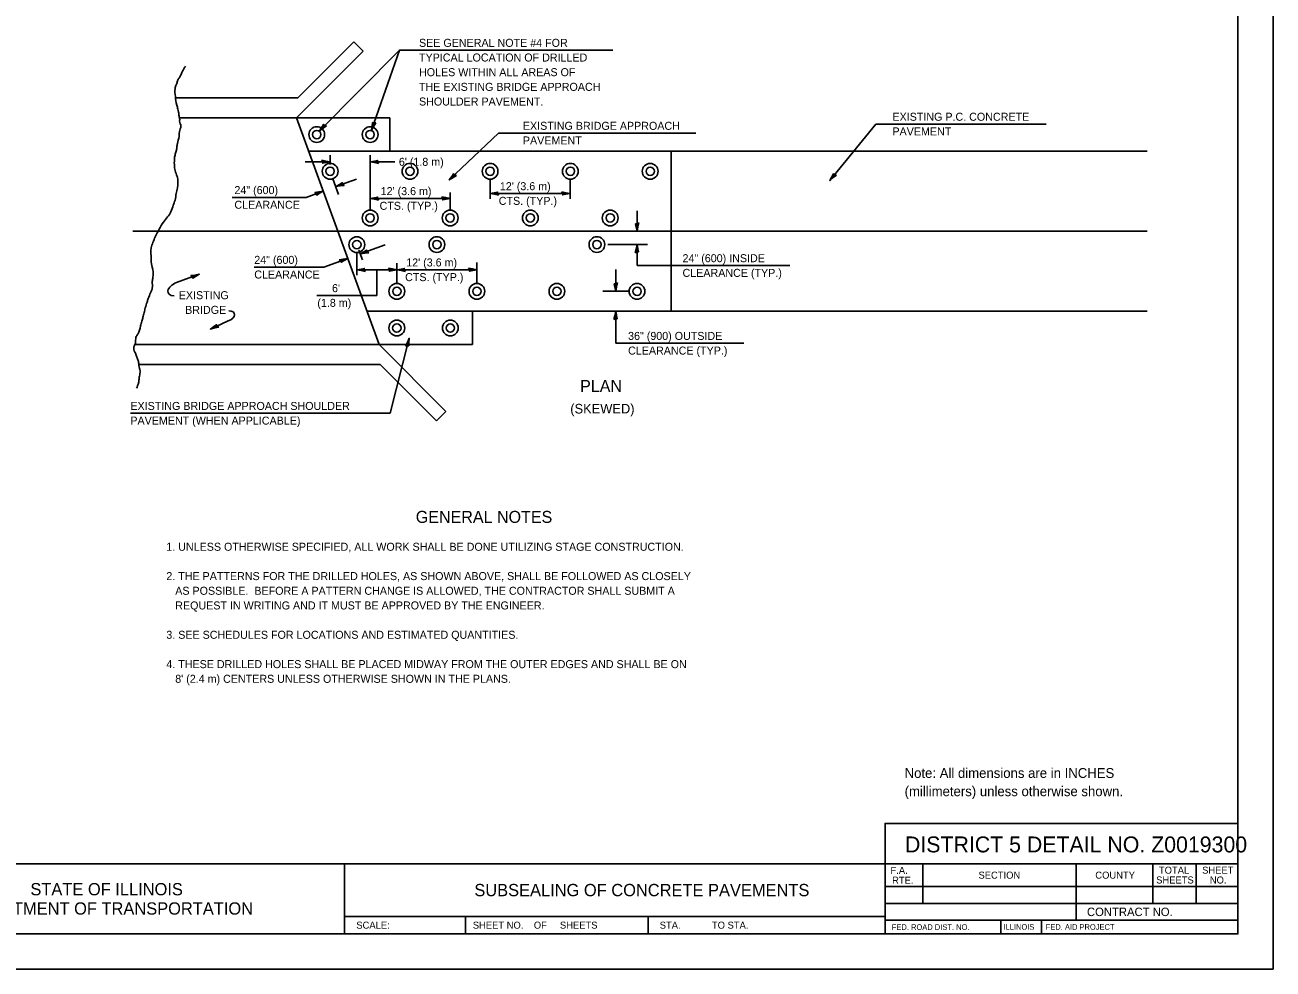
# Model space of a CAD drawing. Extents: x 99604 to 2145186, y 99899 to 2149874.
# Drawn here: x 99928.6 to 100284.2, y 99911.9 to 100180.9 of the extents above; entities that cross this region are included whole.
import ezdxf

# ---------------------------------------------------------------- set-up
doc = ezdxf.new("R2010")
doc.units = 0
for name, color, linetype in [('Alignment_EX_50 Centerline', 7, 'Continuous'), ('Design_PR_PCC Shoulder', 7, 'Continuous'), ('Design_PR_Roadway Dimensions', 7, 'Continuous'), ('Design_PR_Roadway Notes', 7, 'Continuous'), ('Level 29', 7, 'Continuous'), ('Level 43', 7, 'Continuous'), ('Level 55', 7, 'Continuous'), ('ROW_EX_Private Boundary Items', 7, 'Continuous'), ('Sheets_50 Reference Boundary', 7, 'Continuous'), ('Sheets_General Details', 7, 'Continuous'), ('Sheets_Printer Plotting Border', 7, 'Continuous'), ('Stage_Construction Traffic Control', 7, 'Continuous'), ('Structures_PR_Bridge', 7, 'Continuous'), ('Topo_EOP', 7, 'Continuous')]:
    doc.layers.add(name, color=color, linetype=linetype)

msp = doc.modelspace()

# ---------------------------------------------------------------- linework, layer by layer
at = {"layer": 'Alignment_EX_50 Centerline'}
msp.add_line((99959.35, 100122.07), (100248.31, 100122.07), dxfattribs=at)
at = {"layer": 'Design_PR_PCC Shoulder'}
for p, q in [((100032.6, 100154.37), (99972.64, 100154.37)), ((100032.6, 100144.87), (100032.6, 100154.37)), ((100056.12, 100089.77), (100056.12, 100099.27)), ((100056.12, 100089.77), (99959.94, 100089.77))]:
    msp.add_line(p, q, dxfattribs=at)
at = {"layer": 'Design_PR_Roadway Notes'}
for p, q in [((100012.52, 100150.73), (100035.32, 100173.67)), ((100027.35, 100150.91), (100035.32, 100173.67)), ((100035.32, 100173.67), (100096.1, 100173.67)), ((100170.99, 100152.61), (100157.92, 100136.52)), ((100170.99, 100152.61), (100219.52, 100152.61)), ((100063.53, 100150.03), (100049.5, 100136.7)), ((100063.53, 100150.03), (100119.74, 100150.03)), ((99978.28, 100109.81), (99971.84, 100107.48)), ((99981.47, 100094.22), (99986.54, 100096.54)), ((100032.65, 100070.22), (100038.13, 100091.59)), ((99958.67, 100070.22), (100032.65, 100070.22))]:
    msp.add_line(p, q, dxfattribs=at)
for points in [[(100014.55, 100152.07), (100014.09, 100152.25), (100013.73, 100152.51), (100013.21, 100151.72), (100012.52, 100150.73), (100013.58, 100151.47)], [(100028.61, 100152.99), (100028.11, 100152.96), (100027.67, 100153.03), (100027.55, 100152.1), (100027.35, 100150.91), (100027.99, 100152.03)], [(100051.57, 100137.98), (100051.11, 100138.17), (100050.76, 100138.44), (100050.22, 100137.67), (100049.5, 100136.7), (100050.58, 100137.41)], [(100159.81, 100138.05), (100159.33, 100138.19), (100158.94, 100138.41), (100158.51, 100137.58), (100157.92, 100136.52), (100158.9, 100137.36)], [(99975.88, 100109.47), (99976.22, 100109.11), (99976.44, 100108.72), (99977.24, 100109.21), (99978.28, 100109.81), (99977.01, 100109.6)], [(99983.84, 100094.76), (99983.47, 100095.09), (99983.22, 100095.46), (99982.46, 100094.9), (99981.47, 100094.22), (99982.72, 100094.54)], [(100037.06, 100089.41), (100037.55, 100089.48), (100037.99, 100089.45), (100038.03, 100090.38), (100038.13, 100091.59), (100037.59, 100090.42)]]:
    msp.add_lwpolyline(points, close=True, dxfattribs=at)
for centre, major_axis, ratio, end_param in [((99972.54, 100105.81), (3.11, 1.29), 0.53899, 4.037533), ((99986.08, 100097.86), (-2.24, -0.76), 0.592879, 4.217734)]:
    msp.add_ellipse(centre, major_axis=major_axis, ratio=ratio, start_param=1.570796, end_param=end_param, dxfattribs=at)
at = {"layer": 'Level 29'}
for p, q in [((100248.31, 100144.87), (100009.46, 100144.87)), ((100248.31, 100099.27), (100026.06, 100099.27))]:
    msp.add_line(p, q, dxfattribs=at)
at = {"layer": 'Level 43'}
for p, q in [((100008.46, 100141.86), (100015.58, 100141.86)), ((100015.58, 100141.11), (100015.58, 100143.76)), ((100026.98, 100128.13), (100026.98, 100143.76)), ((100026.98, 100141.86), (100033.97, 100141.86)), ((100017.98, 100132.57), (100016.37, 100137.01)), ((100017.17, 100134.79), (100023.13, 100136.96)), ((100061.15, 100136.91), (100061.15, 100131.36)), ((100083.95, 100136.91), (100083.95, 100131.36)), ((100008.73, 100131.72), (100013.6, 100133.49)), ((100008.73, 100131.72), (99987.64, 100131.72)), ((100026.98, 100131.42), (100049.78, 100131.42)), ((100049.78, 100128.13), (100049.78, 100133.14)), ((100061.15, 100132.83), (100083.95, 100132.83)), ((100102.99, 100127.87), (100102.99, 100122.07)), ((100023.19, 100115.86), (100023.19, 100109.6)), ((100024.75, 100113.96), (100023.76, 100116.7)), ((100024.15, 100115.63), (100031.22, 100118.2)), ((100094.71, 100118.27), (100106.01, 100118.27)), ((100102.99, 100118.27), (100102.99, 100112.31)), ((100013.76, 100111.84), (100020.58, 100114.33)), ((100034.59, 100112.95), (100034.59, 100107.12)), ((100057.39, 100113.13), (100057.39, 100107.21)), ((100146.53, 100112.31), (100102.99, 100112.31)), ((100013.76, 100111.84), (99993.96, 100111.84)), ((100023.19, 100111.1), (100034.59, 100111.1)), ((100028.89, 100111.1), (100028.89, 100103.77)), ((100034.59, 100111.1), (100057.39, 100111.1)), ((100096.92, 100111.19), (100096.92, 100104.97)), ((100093.3, 100104.97), (100100.54, 100104.97)), ((100011.75, 100103.77), (100028.89, 100103.77)), ((100096.92, 100099.27), (100096.92, 100090.17)), ((100096.92, 100090.17), (100133.46, 100090.17))]:
    msp.add_line(p, q, dxfattribs=at)
for points in [[(100013.2, 100142.36), (100013.4, 100141.9), (100013.47, 100141.46), (100014.39, 100141.65), (100015.58, 100141.86), (100014.31, 100142.09)], [(100029.35, 100141.36), (100029.16, 100141.82), (100029.08, 100142.26), (100028.17, 100142.06), (100026.98, 100141.86), (100028.24, 100141.63)], [(100011.2, 100133.15), (100011.54, 100132.78), (100011.76, 100132.4), (100012.56, 100132.89), (100013.6, 100133.49), (100012.33, 100133.28)], [(100019.58, 100135.14), (100019.24, 100135.5), (100019.02, 100135.89), (100018.22, 100135.39), (100017.17, 100134.79), (100018.44, 100135.01)], [(100063.52, 100132.33), (100063.33, 100132.79), (100063.25, 100133.22), (100062.33, 100133.03), (100061.15, 100132.83), (100062.41, 100132.6)], [(100081.57, 100133.32), (100081.76, 100132.87), (100081.84, 100132.43), (100082.76, 100132.62), (100083.95, 100132.83), (100082.68, 100133.06)], [(100029.35, 100130.92), (100029.16, 100131.38), (100029.08, 100131.82), (100028.17, 100131.62), (100026.98, 100131.42), (100028.24, 100131.19)], [(100047.4, 100131.92), (100047.6, 100131.46), (100047.67, 100131.02), (100048.59, 100131.21), (100049.78, 100131.42), (100048.51, 100131.65)], [(100103.48, 100124.45), (100103.03, 100124.25), (100102.59, 100124.18), (100102.78, 100123.26), (100102.99, 100122.07), (100103.22, 100123.34)], [(100026.55, 100115.97), (100026.21, 100116.34), (100025.99, 100116.72), (100025.19, 100116.23), (100024.15, 100115.63), (100025.42, 100115.84)], [(100102.49, 100115.9), (100102.95, 100116.09), (100103.38, 100116.17), (100103.19, 100117.09), (100102.99, 100118.27), (100102.76, 100117.01)], [(100018.18, 100113.98), (100018.52, 100113.62), (100018.74, 100113.23), (100019.53, 100113.73), (100020.58, 100114.33), (100019.31, 100114.11)], [(100025.56, 100110.6), (100025.37, 100111.06), (100025.29, 100111.49), (100024.37, 100111.3), (100023.19, 100111.1), (100024.45, 100110.87)], [(100032.21, 100111.59), (100032.41, 100111.14), (100032.48, 100110.7), (100033.4, 100110.89), (100034.59, 100111.1), (100033.32, 100111.33)], [(100036.96, 100110.6), (100036.77, 100111.06), (100036.69, 100111.49), (100035.77, 100111.3), (100034.59, 100111.1), (100035.85, 100110.87)], [(100055.01, 100111.59), (100055.21, 100111.14), (100055.28, 100110.7), (100056.2, 100110.89), (100057.39, 100111.1), (100056.12, 100111.33)], [(100097.42, 100107.35), (100096.96, 100107.15), (100096.52, 100107.08), (100096.71, 100106.16), (100096.92, 100104.97), (100097.15, 100106.24)], [(100096.42, 100096.9), (100096.88, 100097.09), (100097.32, 100097.17), (100097.12, 100098.08), (100096.92, 100099.27), (100096.69, 100098.01)]]:
    msp.add_lwpolyline(points, close=True, dxfattribs=at)
at = {"layer": 'Level 55'}
msp.add_spline([(99974.38, 100169.15), (99973.88, 100168.32), (99973.22, 100167), (99972.72, 100166), (99972.22, 100165.17), (99971.89, 100164.18), (99971.56, 100163.35), (99971.39, 100162.68), (99971.49, 100160.51), (99971.89, 100158.03), (99972.22, 100156.87), (99972.39, 100156.04), (99972.55, 100154.88), (99972.72, 100153.88), (99972.72, 100153.05), (99973.05, 100152.39), (99972.72, 100150.89), (99972.55, 100149.07), (99972.06, 100147.08), (99971.89, 100145.91), (99971.73, 100144.92), (99971.39, 100143.75), (99971.23, 100142.59), (99971.23, 100140.6), (99971.56, 100138.94), (99972.06, 100137.45), (99972.06, 100134.46), (99971.73, 100132.8), (99971.39, 100130.97), (99970.89, 100129.48), (99970.23, 100127.65), (99969.23, 100126.16), (99968.07, 100124.66), (99966.91, 100122.67), (99965.75, 100120.51), (99965.09, 100118.85), (99964.59, 100117.36), (99964.59, 100114.2), (99964.59, 100113.7), (99964.92, 100111.88), (99965.09, 100108.89), (99964.92, 100107.73), (99964.92, 100105.9), (99964.42, 100104.58), (99963.76, 100102.91), (99963.42, 100101.92), (99962.92, 100100.26), (99962.59, 100098.93), (99962.26, 100097.6), (99961.93, 100096.44), (99961.6, 100095.11), (99960.77, 100092.79), (99960.27, 100091.79), (99960.09, 100090.21), (99959.61, 100088.8), (99959.77, 100087.97), (99960.1, 100087.31), (99960.27, 100086.98), (99960.6, 100085.98), (99960.94, 100084.99), (99961.1, 100083.83), (99961.27, 100082.99), (99961.43, 100082.33), (99961.27, 100080.84), (99961.1, 100079.67), (99960.94, 100078.68), (99960.44, 100077.35)], degree=3, dxfattribs=at)
at = {"layer": 'ROW_EX_Private Boundary Items'}
for centre in [(100026.96, 100149.62), (100015.57, 100139.17), (100038.33, 100139.17), (100061.14, 100139.17), (100084.01, 100139.17), (100106.75, 100139.16), (100026.97, 100125.87), (100049.76, 100125.87), (100072.59, 100125.87), (100095.35, 100125.87), (100023.18, 100118.27), (100045.99, 100118.28), (100091.57, 100118.28), (100034.58, 100104.97), (100057.38, 100104.97), (100080.17, 100104.97), (100103, 100104.97), (100034.57, 100094.51), (100049.81, 100094.51)]:
    msp.add_circle(centre, 2.25, dxfattribs=at)
at = {"layer": 'Sheets_50 Reference Boundary'}
msp.add_lwpolyline([(99644.17, 100341.88), (100274.17, 100341.88), (100274.17, 99941.88), (99644.17, 99941.88)], close=True, dxfattribs=at)
at = {"layer": 'Sheets_General Details'}
for p, q in [((100284.17, 99911.88), (100284.17, 100351.88)), ((99644.17, 99941.88), (100274.17, 99941.88)), ((100019.65, 99941.88), (100019.65, 99921.88)), ((100173.65, 99941.88), (100173.65, 99921.88)), ((100184.45, 99941.88), (100184.45, 99930.58)), ((100228.05, 99941.88), (100228.05, 99925.78)), ((100249.9, 99941.88), (100249.9, 99930.58)), ((100262.31, 99941.88), (100262.31, 99930.58)), ((100173.65, 99935.38), (100274.17, 99935.38)), ((100173.65, 99930.58), (100274.17, 99930.58)), ((100019.65, 99926.88), (100173.65, 99926.88)), ((100054.17, 99926.88), (100054.17, 99921.88)), ((100106.17, 99926.88), (100106.17, 99921.88)), ((100173.65, 99925.78), (100274.17, 99925.78)), ((100206.6, 99925.78), (100206.6, 99921.88)), ((100218.2, 99925.78), (100218.2, 99921.88)), ((100284.17, 99911.88), (99604.17, 99911.88))]:
    msp.add_line(p, q, dxfattribs=at)
for points in [[(99644.17, 100341.88), (100274.17, 100341.88), (100274.17, 99921.88), (99644.17, 99921.88)], [(100173.65, 99941.88), (100274.17, 99941.88), (100274.17, 99953.37), (100173.65, 99953.37)]]:
    msp.add_lwpolyline(points, close=True, dxfattribs=at)
at = {"layer": 'Sheets_Printer Plotting Border'}
msp.add_lwpolyline([(99604.17, 99911.88), (100284.17, 99911.88), (100284.17, 100351.88), (99604.17, 100351.88)], close=True, dxfattribs=at)
at = {"layer": 'Stage_Construction Traffic Control'}
for centre in [(100011.76, 100149.62), (100026.96, 100149.62), (100015.57, 100139.17), (100038.33, 100139.17), (100061.14, 100139.17), (100084.01, 100139.17), (100106.75, 100139.16), (100026.97, 100125.87), (100049.76, 100125.87), (100072.59, 100125.87), (100095.35, 100125.87), (100023.18, 100118.27), (100045.99, 100118.28), (100091.57, 100118.28), (100034.58, 100104.97), (100057.38, 100104.97), (100080.17, 100104.97), (100103, 100104.97), (100034.57, 100094.51), (100049.81, 100094.51)]:
    msp.add_circle(centre, 1.19, dxfattribs=at)
at = {"layer": 'Structures_PR_Bridge'}
for p, q in [((100006.33, 100160.07), (100022.32, 100176.06)), ((100025.01, 100173.37), (100022.32, 100176.06)), ((100006, 100154.37), (100025.01, 100173.37)), ((100006.33, 100160.07), (99971.55, 100160.07)), ((100029.51, 100089.77), (100006, 100154.37)), ((100029.51, 100089.77), (100048.52, 100070.77)), ((100029.84, 100084.07), (99961.07, 100084.07)), ((100029.84, 100084.07), (100045.83, 100068.08)), ((100048.52, 100070.77), (100045.83, 100068.08))]:
    msp.add_line(p, q, dxfattribs=at)
msp.add_circle((100011.76, 100149.62), 2.25, dxfattribs=at)
at = {"layer": 'Topo_EOP'}
msp.add_line((100112.76, 100099.27), (100112.76, 100144.87), dxfattribs=at)

# ---------------------------------------------------------------- texts
at = {"layer": 'Design_PR_Roadway Dimensions'}
for s, p in [("6' (1.8 m)", (100035.15, 100140.72)), ('24" (600)', (99988.31, 100132.67)), ("12' (3.6 m)", (100029.97, 100132.37)), ("12' (3.6 m)", (100063.92, 100133.78)), ('CLEARANCE', (99988.31, 100128.49)), ('CTS. (TYP.)', (100029.66, 100128.19)), ('CTS. (TYP.)', (100063.61, 100129.6)), ('24" (600) INSIDE', (100115.96, 100113.26)), ('24" (600)', (99993.96, 100112.79)), ("12' (3.6 m)", (100037.25, 100112.05)), ('CLEARANCE', (99993.96, 100108.61)), ('CTS. (TYP.)', (100036.94, 100107.87)), ('CLEARANCE (TYP.)', (100115.96, 100109.08)), ("6'", (100016.11, 100104.72)), ('(1.8 m)', (100011.93, 100100.54)), ('36" (900) OUTSIDE', (100100.45, 100091.12)), ('CLEARANCE (TYP.)', (100100.45, 100086.94))]:
    msp.add_text(s, height=2.28, dxfattribs=at).set_placement(p)
at = {"layer": 'Design_PR_Roadway Notes'}
for s, height, p in [('SEE GENERAL NOTE #4 FOR', 2.28, (100040.89, 100174.62)), ('TYPICAL LOCATION OF DRILLED', 2.28, (100040.89, 100170.44)), ('HOLES WITHIN ALL AREAS OF', 2.28, (100040.89, 100166.26)), ('THE EXISTING BRIDGE APPROACH', 2.28, (100040.89, 100162.08)), ('SHOULDER PAVEMENT.', 2.28, (100040.89, 100157.9)), ('EXISTING P.C. CONCRETE', 2.28, (100175.75, 100153.56)), ('EXISTING BRIDGE APPROACH', 2.28, (100070.48, 100150.98)), ('PAVEMENT', 2.28, (100175.75, 100149.38)), ('PAVEMENT', 2.28, (100070.48, 100146.8)), ('EXISTING', 2.28, (99972.45, 100102.72)), ('BRIDGE', 2.28, (99974.27, 100098.54)), ('PLAN', 3.42, (100086.78, 100076.28)), ('EXISTING BRIDGE APPROACH SHOULDER', 2.28, (99958.67, 100071.17)), ('(SKEWED)', 2.736, (100083.98, 100070.16)), ('PAVEMENT (WHEN APPLICABLE)', 2.28, (99958.67, 100066.99)), ('GENERAL NOTES', 3.42, (100039.97, 100038.99)), ('1. UNLESS OTHERWISE SPECIFIED, ALL WORK SHALL BE DONE UTILIZING STAGE CONSTRUCTION.', 2.28, (99968.91, 100031.05)), ('2. THE PATTERNS FOR THE DRILLED HOLES, AS SHOWN ABOVE, SHALL BE FOLLOWED AS CLOSELY', 2.28, (99968.91, 100022.69)), ('   AS POSSIBLE.  BEFORE A PATTERN CHANGE IS ALLOWED, THE CONTRACTOR SHALL SUBMIT A', 2.28, (99968.91, 100018.51)), ('   REQUEST IN WRITING AND IT MUST BE APPROVED BY THE ENGINEER.', 2.28, (99968.91, 100014.33)), ('3. SEE SCHEDULES FOR LOCATIONS AND ESTIMATED QUANTITIES.', 2.28, (99968.91, 100005.97)), ('4. THESE DRILLED HOLES SHALL BE PLACED MIDWAY FROM THE OUTER EDGES AND SHALL BE ON', 2.28, (99968.91, 99997.61)), ("   8' (2.4 m) CENTERS UNLESS OTHERWISE SHOWN IN THE PLANS.", 2.28, (99968.91, 99993.43))]:
    msp.add_text(s, height=height, dxfattribs=at).set_placement(p)
at = {"layer": 'Sheets_General Details'}
for s, height, p in [('Note: All dimensions are in INCHES', 2.8003, (100179.22, 99966.33)), ('(millimeters) unless otherwise shown.', 2.8003, (100179.22, 99961.13)), ('DISTRICT 5 DETAIL NO. Z0019300   ', 4.5381, (100179.32, 99945.11)), ('F.A.', 2, (100175.2, 99938.98)), ('RTE.', 2, (100175.66, 99936.18)), ('SECTION', 2, (100200.26, 99937.63)), ('COUNTY', 2, (100233.54, 99937.63)), ('SHEETS', 2, (100250.88, 99936.25)), ('TOTAL', 2, (100251.66, 99939.05)), ('SHEET', 2, (100263.96, 99939.05)), ('NO.', 2, (100266.16, 99936.25)), ('STATE OF ILLINOIS', 3.5, (99930.19, 99932.88)), ('SUBSEALING OF CONCRETE PAVEMENTS', 3.5, (100056.65, 99932.63)), ('DEPARTMENT OF TRANSPORTATION', 3.5, (99909.1, 99927.38)), ('CONTRACT NO.      ', 2.4, (100231.16, 99926.97)), ('SCALE:          ', 2, (100023.03, 99923.38)), ('SHEET NO.    OF     SHEETS', 2, (100056.21, 99923.38)), ('STA.            TO STA.            ', 2, (100109.46, 99923.38)), ('FED. ROAD DIST. NO.  ', 1.6, (100175.58, 99923.03)), ('ILLINOIS', 1.6, (100207.38, 99923.07)), ('FED. AID PROJECT', 1.6, (100219.41, 99923.07))]:
    msp.add_text(s, height=height, dxfattribs=at).set_placement(p)

doc.saveas('drawing.dxf')
